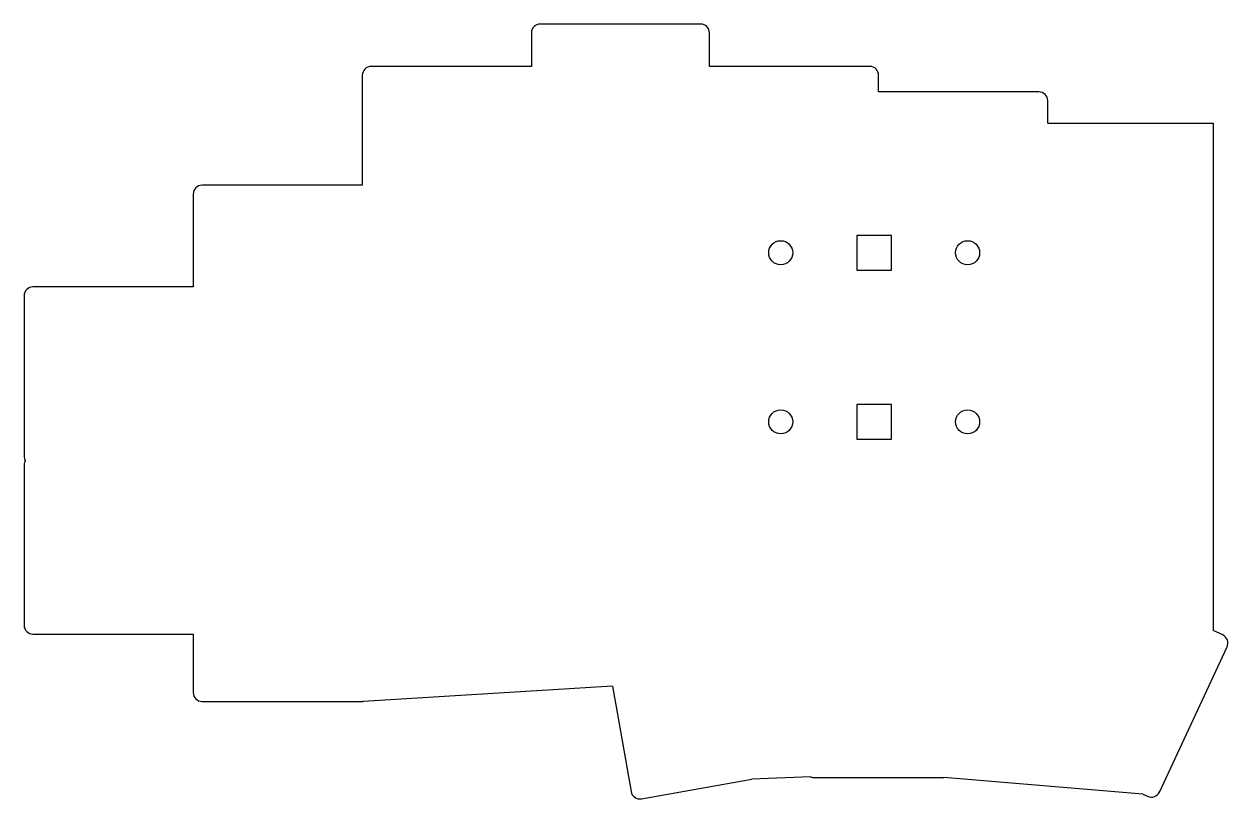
# Model space of a CAD drawing. Header units: millimetres. Extents: x 140 to 275, y -180 to -92.
import ezdxf

# ---------------------------------------------------------------- set-up
doc = ezdxf.new("R2010")
doc.units = ezdxf.units.MM

msp = doc.modelspace()

# ---------------------------------------------------------------- linework, layer by layer
for p, q in [((216, -92.47), (198, -92.47)), ((197, -93.47), (197, -97.23)), ((217, -97.23), (217, -93.47)), ((197, -97.23), (179, -97.23)), ((235, -97.23), (217, -97.23)), ((178, -98.23), (178, -110.57)), ((236, -100.09), (236, -98.23)), ((254, -100.09), (236, -100.09)), ((255, -103.62), (255, -101.09)), ((255, -103.62), (273.57, -103.62)), ((273.57, -103.62), (273.57, -160.6)), ((178, -110.57), (160, -110.57)), ((159, -111.57), (159, -122)), ((237.45, -116.21), (233.55, -116.21)), ((233.55, -116.21), (233.55, -120.11)), ((237.45, -120.11), (237.45, -116.21)), ((233.55, -120.11), (237.45, -120.11)), ((140, -123), (140, -141)), ((159, -122), (141, -122)), ((237.45, -135.21), (233.55, -135.21)), ((233.55, -135.21), (233.55, -139.11)), ((237.45, -139.11), (237.45, -135.21)), ((233.55, -139.11), (237.45, -139.11)), ((140, -142), (140, -160)), ((274.66, -161.1), (273.57, -160.6)), ((141, -161), (159, -161)), ((159, -161), (159, -167.57)), ((267.54, -178.75), (275.15, -162.43)), ((206.1, -166.84), (178.1, -168.57)), ((206.1, -166.84), (208.19, -178.69)), ((160, -168.57), (178, -168.57)), ((178.03, -168.57), (178, -168.57)), ((178, -168.57), (178, -168.57)), ((228.33, -177.03), (221.77, -177.32)), ((228.69, -177.1), (243.31, -177.1)), ((265.69, -178.99), (243.31, -177.1)), ((209.35, -179.51), (221.77, -177.32)), ((265.69, -178.99), (266.21, -179.23))]:
    msp.add_line(p, q)
for centre in [(225, -118.16), (246, -118.16), (225, -137.16), (246, -137.16)]:
    msp.add_circle(centre, 1.35)
for centre, start, end in [((198, -93.47), 90, 180), ((216, -93.47), 0, 90), ((179, -98.23), 90, 180), ((235, -98.23), 0, 90), ((254, -101.09), 0, 90), ((160, -111.57), 90, 180), ((141, -123), 90, 180), ((141, -141), 180, 210), ((141, -142), 150, 180), ((141, -160), 180, 270), ((274.24, -162.01), 335, 65), ((160, -167.57), 180, 270), ((178, -167.57), 271.4653, 275.5925), ((228.69, -176.1), 249.0514, 270), ((209.17, -178.52), 190, 280), ((266.64, -178.32), 245, 335)]:
    msp.add_arc(centre, 1, start, end)

doc.saveas('drawing.dxf')
